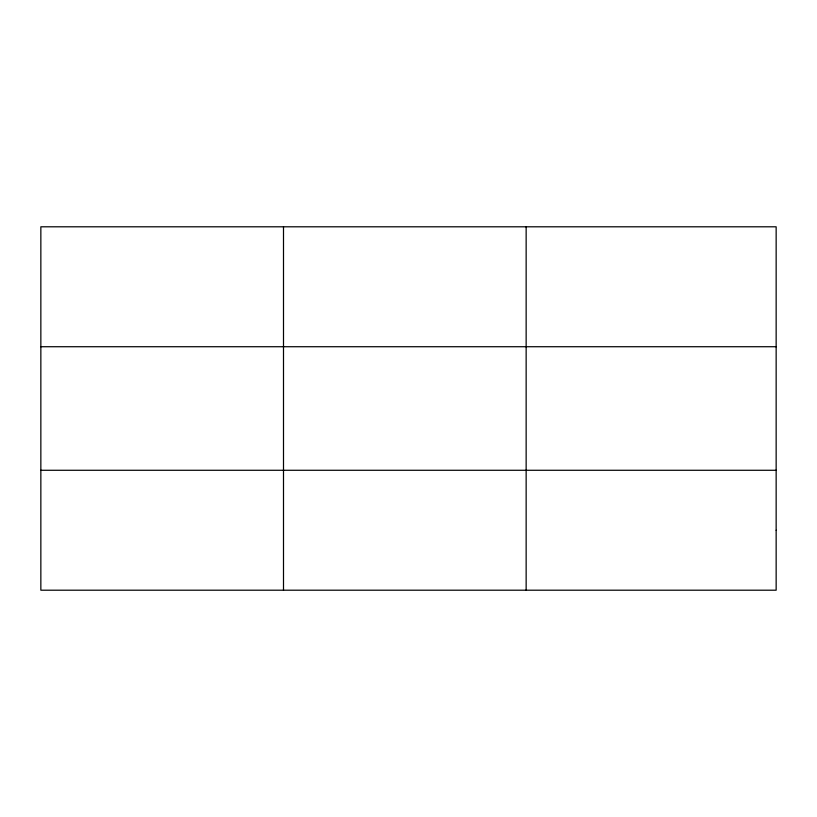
<?xml version="1.0" encoding="UTF-8"?>
<svg xmlns="http://www.w3.org/2000/svg" width="817" height="817" viewBox="0 0 817 817"><rect width="100%" height="100%" fill="white"/><g stroke="black" fill="none" stroke-linecap="round" stroke-linejoin="round"><path stroke-width="1.23" d="M283.499 590.201L283.499 226.799M526.148 590.201L526.148 226.799M40.85 346.725L776.15 346.725M40.85 470.275L776.15 470.275M776.15 530.243L776.15 590.201L40.85 590.201L40.85 226.799L776.15 226.799L776.15 530.243"/></g></svg>
